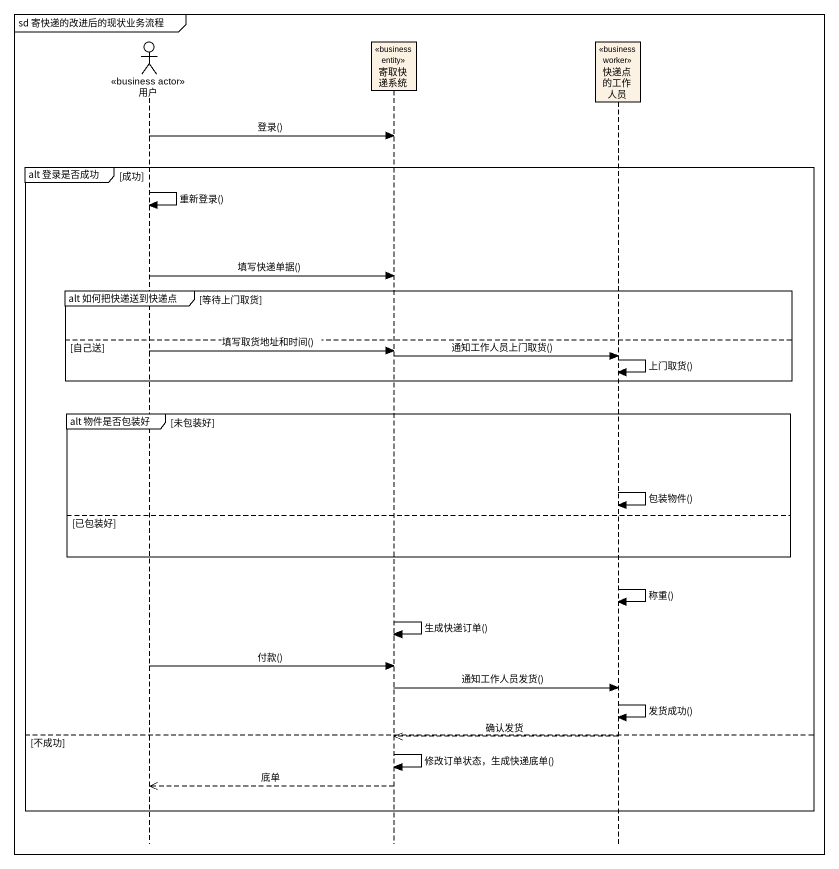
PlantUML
@startuml
mainframe sd 寄快递的改进后的现状业务流程
hide footbox
actor 用户 <<business actor>>
participant 寄取快递系统 <<business entity>>
participant 快递点的工作人员 <<business worker>>

用户 -> 寄取快递系统 : 登录()
group alt 登录是否成功 [成功]
  用户 -> 用户 : 重新登录()
  用户 -> 寄取快递系统 : 填写快递单据()
  group alt 如何把快递送到快递点 [等待上门取货]
  else 自己送
    用户 -> 寄取快递系统 : 填写取货地址和时间()
    寄取快递系统 -> 快递点的工作人员 : 通知工作人员上门取货()
    快递点的工作人员 -> 快递点的工作人员 : 上门取货()
  end
  group alt 物件是否包装好 [未包装好]
    快递点的工作人员 -> 快递点的工作人员 : 包装物件()
  else 已包装好
  end
  快递点的工作人员 -> 快递点的工作人员 : 称重()
  寄取快递系统 -> 寄取快递系统 : 生成快递订单()
  用户 -> 寄取快递系统 : 付款()
  寄取快递系统 -> 快递点的工作人员 : 通知工作人员发货()
  快递点的工作人员 -> 快递点的工作人员 : 发货成功()
else 不成功
  快递点的工作人员 -->> 寄取快递系统 : 确认发货
  寄取快递系统 -> 寄取快递系统 : 修改订单状态，生成快递底单()
  寄取快递系统 -->> 用户 : 底单
end
@enduml
